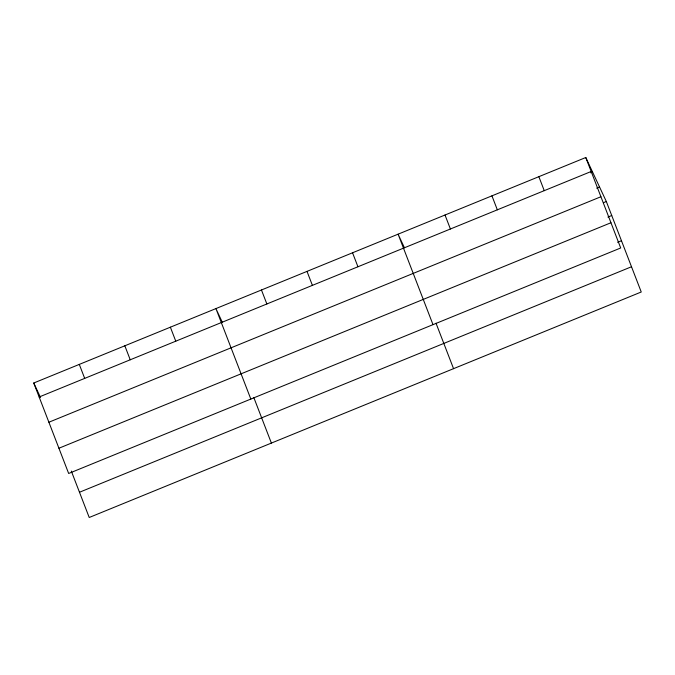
<?xml version="1.0" encoding="UTF-8"?>
<svg xmlns="http://www.w3.org/2000/svg" width="675" height="675" viewBox="0 0 675 675"><rect width="100%" height="100%" fill="white"/><g stroke="black" fill="none" stroke-linecap="round" stroke-linejoin="round"><path stroke-width="1.01" d="M585.782 157.511L620.696 247.978L68.664 473.479L33.75 383.003L585.782 157.511L606.336 201.521L641.25 291.997L89.218 517.489L71.305 471.057M39.15 396.993L591.173 171.492M590.65 172.817L592.566 172.032M596.683 188.173L599.552 186.992M48.887 422.229L600.919 196.737M603.467 202.694L606.336 201.521M607.905 217.072L611.736 215.502M58.919 448.234L610.951 222.742M617.642 242.308L621.472 240.747M79.481 492.252L631.513 266.752M404.452 247.793L398.09 234.174L433.004 324.65M222.278 322.211L215.924 308.593L250.83 399.068M33.75 383.003L40.534 397.533M538.861 176.673L544.252 190.662M491.94 195.843L497.332 209.824M445.011 215.013L450.411 228.994M436.016 323.198L453.558 368.668M352.544 252.779L357.944 266.768M307.007 271.384L312.398 285.365M261.461 289.988L266.861 303.969M253.842 397.609L271.392 443.078M170.378 327.198L175.77 341.179M124.833 345.794L130.233 359.783M79.296 364.399L84.687 378.388"/></g></svg>
